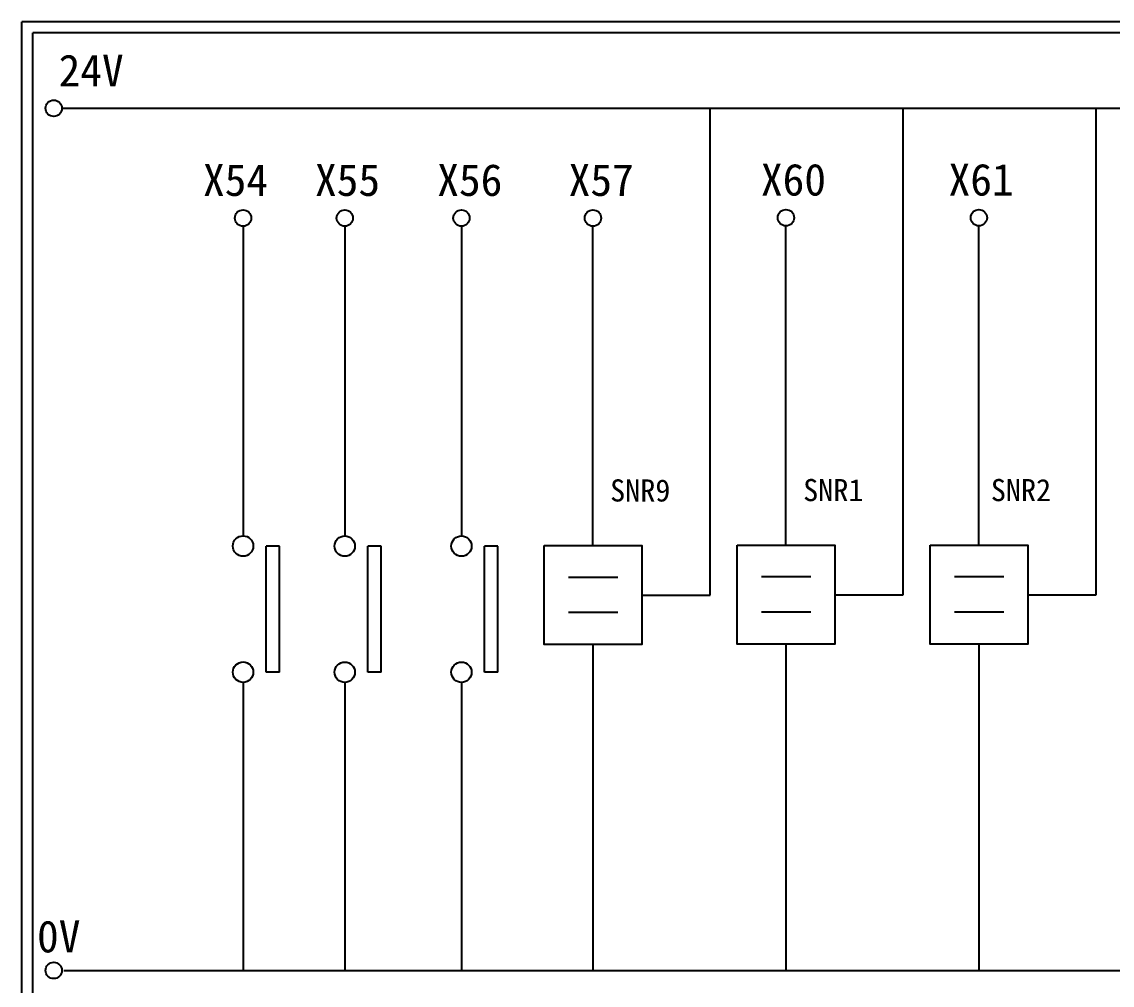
# Model space of a CAD drawing. Extents: x 325 to 612, y 3 to 207.
# Drawn here: x 325.3 to 448.4, y 98.3 to 207 of the extents above; entities that cross this region are included whole.
import ezdxf

# ---------------------------------------------------------------- set-up
doc = ezdxf.new("R2010")
doc.units = 0
doc.layers.get('0').update_dxf_attribs({"linetype": 'CONTINUOUS'})
doc.layers.add('圖框層', color=7, linetype='CONTINUOUS')
doc.layers.add('標尺寸層', color=3, linetype='CONTINUOUS')
doc.styles.add('STSL', font='kaiu.ttf')

msp = doc.modelspace()

# ---------------------------------------------------------------- linework, layer by layer
for p, q in [((403, 142.31), (403, 197.22)), ((424.78, 142.35), (424.78, 197.26)), ((446.57, 142.35), (446.57, 197.26)), ((389.78, 147.89), (389.78, 183.91)), ((411.56, 147.93), (411.56, 183.95)), ((433.34, 147.93), (433.34, 183.95)), ((354.4, 147.84), (352.89, 147.84)), ((365.88, 147.83), (364.37, 147.83)), ((379.05, 147.83), (377.54, 147.83)), ((395.29, 142.31), (403, 142.31)), ((417.07, 142.35), (424.78, 142.35)), ((438.86, 142.35), (446.57, 142.35)), ((389.78, 136.73), (389.78, 99.96)), ((411.56, 136.77), (411.56, 100)), ((433.34, 136.77), (433.34, 100)), ((354.4, 133.61), (352.89, 133.61)), ((365.88, 133.6), (364.37, 133.6)), ((379.05, 133.6), (377.54, 133.6))]:
    msp.add_line(p, q)
at = {"color": 7}
for p, q in [((408.8, 144.39), (414.37, 144.39)), ((430.58, 144.39), (436.15, 144.39)), ((408.8, 140.41), (414.37, 140.41)), ((430.58, 140.41), (436.15, 140.41))]:
    msp.add_line(p, q, dxfattribs=at)
for points in [[(384.26, 147.89), (395.29, 147.89), (395.29, 136.73), (384.26, 136.73)], [(406.05, 147.93), (417.07, 147.93), (417.07, 136.77), (406.05, 136.77)], [(427.83, 147.93), (438.86, 147.93), (438.86, 136.77), (427.83, 136.77)]]:
    msp.add_lwpolyline(points, close=True)
for centre in [(411.56, 184.87), (433.34, 184.87)]:
    msp.add_circle(centre, 0.92, dxfattribs=at)
at = {"layer": '圖框層', "color": 7}
for p, q in [((612.32, 206.97), (325.32, 206.97)), ((325.32, 3), (325.32, 206.97)), ((611.07, 205.72), (326.57, 205.72)), ((326.57, 4.25), (326.57, 205.72))]:
    msp.add_line(p, q, dxfattribs=at)
at = {"layer": '標尺寸層', "color": 7}
for p, q in [((329.84, 197.22), (607.44, 197.22)), ((350.29, 183.91), (350.29, 148.99)), ((361.77, 183.91), (361.77, 148.99)), ((374.94, 183.91), (374.94, 148.99)), ((352.89, 133.61), (352.89, 147.84)), ((354.4, 133.61), (354.4, 147.84)), ((364.37, 133.6), (364.37, 147.83)), ((365.88, 133.6), (365.88, 147.83)), ((377.54, 133.6), (377.54, 147.83)), ((379.05, 133.6), (379.05, 147.83)), ((387.02, 144.34), (392.58, 144.34)), ((387.02, 140.37), (392.58, 140.37)), ((350.29, 132.46), (350.29, 99.96)), ((361.77, 132.46), (361.77, 99.96)), ((374.94, 132.46), (374.94, 99.96)), ((389.78, 132.46), (389.78, 99.96)), ((330.05, 99.96), (607.92, 99.96))]:
    msp.add_line(p, q, dxfattribs=at)
for centre, radius in [((328.92, 197.22), 0.92), ((350.29, 184.83), 0.92), ((361.77, 184.83), 0.92), ((374.94, 184.83), 0.92), ((374.94, 184.83), 0.92), ((389.78, 184.83), 0.92), ((350.29, 147.84), 1.15), ((361.77, 147.83), 1.15), ((374.94, 147.83), 1.15), ((350.29, 133.61), 1.15), ((361.77, 133.6), 1.15), ((374.94, 133.6), 1.15), ((328.92, 99.96), 0.92)]:
    msp.add_circle(centre, radius, dxfattribs=at)

# ---------------------------------------------------------------- texts
at = {"color": 4, "style": 'STSL'}
for s, height, p in [('X60', 3.6, (408.74, 187.37)), ('X61', 3.6, (429.92, 187.37)), ('SNR1', 2.5, (413.51, 152.9)), ('SNR2', 2.5, (434.69, 152.9))]:
    msp.add_text(s, height=height, dxfattribs=at).set_placement(p)
at = {"layer": '圖框層', "color": 4, "style": 'STSL'}
for s, height, p in [('24V', 3.6, (329.47, 199.68)), ('X54', 3.6, (345.77, 187.33)), ('X55', 3.6, (358.41, 187.33)), ('X56', 3.6, (372.21, 187.33)), ('X57', 3.6, (387.04, 187.33)), ('SNR9', 2.5, (391.72, 152.86)), ('0V', 3.6, (327.04, 102))]:
    msp.add_text(s, height=height, dxfattribs=at).set_placement(p)

doc.saveas('drawing.dxf')
